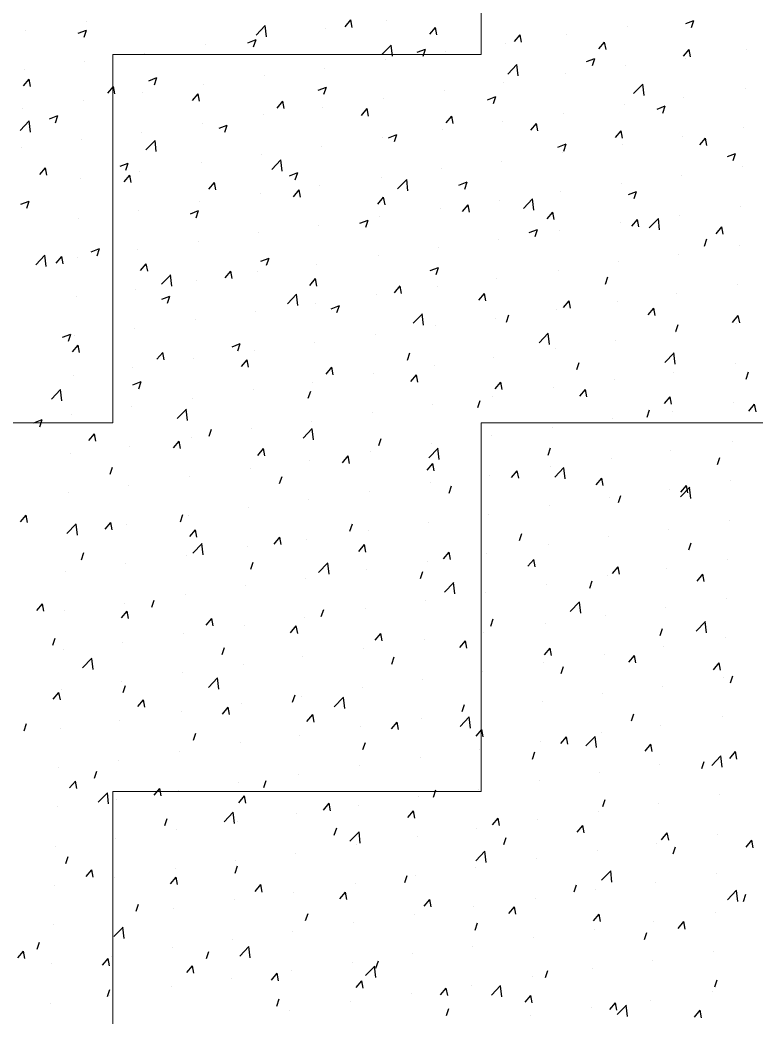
# Model space of a CAD drawing. Header units: millimetres. Extents: x 331487 to 517269, y 198509 to 399936.
# Drawn here: x 417307 to 417932, y 396661 to 397506 of the extents above; entities that cross this region are included whole.
import ezdxf

# ---------------------------------------------------------------- set-up
doc = ezdxf.new("R2010")
doc.units = ezdxf.units.MM
doc.header["$MEASUREMENT"] = 0
doc.layers.add('9th_Hatch-4', color=252, linetype='Continuous', lineweight=5)
doc.layers.add('COLUMN', color=6, linetype='Continuous')

msp = doc.modelspace()

# ---------------------------------------------------------------- linework, layer by layer
at = {"layer": '9th_Hatch-4', "linetype": 'Continuous'}
for p, q in [((417698.66, 397477.11), (417698.66, 397789.61)), ((417386.16, 397477.11), (417698.66, 397477.11)), ((417386.16, 397164.61), (417386.16, 397477.11)), ((417073.66, 397164.61), (417386.16, 397164.61)), ((417698.66, 397164.61), (418011.16, 397164.61)), ((417698.66, 396852.11), (417698.66, 397164.61)), ((417386.16, 396852.11), (417698.66, 396852.11)), ((417386.16, 396539.61), (417386.16, 396852.11))]:
    msp.add_line(p, q, dxfattribs=at)
at = {"layer": 'COLUMN', "color": 2, "linetype": 'Continuous'}
for p, q in [((417363.47, 397504.79), (417363.47, 397504.79)), ((417507.71, 397493.63), (417515.5, 397501.74)), ((417516.52, 397492.16), (417515.41, 397501.65)), ((417566.55, 397498.84), (417566.55, 397498.84)), ((417583.3, 397500.71), (417588.12, 397506.45)), ((417589.28, 397500.18), (417588.12, 397506.45)), ((417618.49, 397506.34), (417618.49, 397506.34)), ((417655.03, 397494.43), (417659.85, 397500.18)), ((417661, 397493.9), (417659.85, 397500.17)), ((417822.41, 397501.03), (417822.41, 397501.03)), ((417872.05, 397503.34), (417879.05, 397506.02)), ((417877.02, 397499.98), (417879.05, 397506.02)), ((417312.12, 397497.75), (417312.12, 397497.75)), ((417356.89, 397495.11), (417363.89, 397497.8)), ((417361.86, 397491.75), (417363.88, 397497.8)), ((417500.6, 397487.1), (417507.6, 397489.79)), ((417505.57, 397483.74), (417507.6, 397489.79)), ((417516.04, 397492.44), (417516.04, 397492.44)), ((417726.76, 397488.16), (417731.58, 397493.9)), ((417732.73, 397487.63), (417731.57, 397493.9)), ((417771.07, 397493.99), (417771.07, 397493.99)), ((417464.7, 397485.4), (417464.7, 397485.4)), ((417614.43, 397477.07), (417622.22, 397485.19)), ((417623.24, 397475.61), (417622.13, 397485.1)), ((417644.31, 397479.09), (417651.32, 397481.78)), ((417649.28, 397475.74), (417651.31, 397481.78)), ((417719.13, 397486.49), (417719.13, 397486.49)), ((417798.48, 397481.88), (417803.3, 397487.63)), ((417804.46, 397481.35), (417803.3, 397487.62)), ((417870.21, 397475.61), (417875.03, 397481.35)), ((417876.18, 397475.08), (417875.03, 397481.34)), ((417923.65, 397481.64), (417923.65, 397481.64)), ((417412.76, 397477.9), (417412.76, 397477.9)), ((417617.28, 397473.05), (417617.28, 397473.05)), ((417668.62, 397480.09), (417668.62, 397480.09)), ((417788.03, 397471.08), (417795.03, 397473.77)), ((417793, 397467.73), (417795.02, 397473.77)), ((417871.71, 397474.14), (417871.71, 397474.14)), ((417310.91, 397464.46), (417310.91, 397464.46)), ((417362.25, 397471.5), (417362.25, 397471.5)), ((417565.34, 397465.55), (417565.34, 397465.55)), ((417721.16, 397460.52), (417728.95, 397468.64)), ((417729.96, 397459.05), (417728.86, 397468.55)), ((417821.2, 397467.74), (417821.2, 397467.74)), ((417310.27, 397450.59), (417315.1, 397456.33)), ((417316.25, 397450.06), (417315.09, 397456.33)), ((417416.58, 397454.85), (417423.58, 397457.54)), ((417421.55, 397451.49), (417423.58, 397457.53)), ((417514.83, 397459.15), (417514.83, 397459.15)), ((417769.85, 397460.7), (417769.85, 397460.7)), ((417382, 397444.31), (417386.82, 397450.06)), ((417387.97, 397443.78), (417386.82, 397450.05)), ((417463.48, 397452.11), (417463.48, 397452.11)), ((417560.29, 397446.84), (417567.29, 397449.53)), ((417565.26, 397443.48), (417567.29, 397449.53)), ((417717.91, 397453.2), (417717.91, 397453.2)), ((417827.88, 397443.97), (417835.67, 397452.09)), ((417836.69, 397442.5), (417835.58, 397452)), ((417922.43, 397448.35), (417922.43, 397448.35)), ((417411.54, 397444.61), (417411.54, 397444.61)), ((417453.73, 397438.04), (417458.55, 397443.78)), ((417459.7, 397437.51), (417458.54, 397443.78)), ((417616.06, 397439.76), (417616.06, 397439.76)), ((417667.4, 397446.8), (417667.4, 397446.8)), ((417704, 397438.83), (417711.01, 397441.52)), ((417708.97, 397435.47), (417711, 397441.52)), ((417870.49, 397440.85), (417870.49, 397440.85)), ((417309.69, 397431.17), (417309.69, 397431.17)), ((417361.03, 397438.21), (417361.03, 397438.21)), ((417525.45, 397431.76), (417530.27, 397437.51)), ((417531.43, 397431.23), (417530.27, 397437.5)), ((417564.12, 397432.26), (417564.12, 397432.26)), ((417597.18, 397425.49), (417602, 397431.23)), ((417603.15, 397424.96), (417602, 397431.23)), ((417819.98, 397434.45), (417819.98, 397434.45)), ((417847.72, 397430.82), (417854.72, 397433.51)), ((417852.69, 397427.46), (417854.71, 397433.51)), ((417332.56, 397422.59), (417339.56, 397425.28)), ((417337.53, 397419.24), (417339.55, 397425.28)), ((417513.61, 397425.86), (417513.61, 397425.86)), ((417668.9, 397419.21), (417673.73, 397424.96)), ((417674.88, 397418.68), (417673.72, 397424.95)), ((417768.64, 397427.41), (417768.64, 397427.41)), ((417307.52, 397412.77), (417315.31, 397420.88)), ((417316.32, 397411.3), (417315.22, 397420.79)), ((417462.27, 397418.82), (417462.27, 397418.82)), ((417476.27, 397414.59), (417483.27, 397417.27)), ((417481.24, 397411.23), (417483.27, 397417.27)), ((417716.7, 397419.91), (417716.7, 397419.91)), ((417740.63, 397412.94), (417745.45, 397418.68)), ((417746.6, 397412.41), (417745.45, 397418.68)), ((417921.21, 397415.06), (417921.21, 397415.06)), ((417410.33, 397411.32), (417410.33, 397411.32)), ((417614.84, 397406.47), (417614.84, 397406.47)), ((417619.98, 397406.58), (417626.98, 397409.26)), ((417624.95, 397403.22), (417626.98, 397409.26)), ((417666.19, 397413.51), (417666.19, 397413.51)), ((417812.36, 397406.66), (417817.18, 397412.41)), ((417818.33, 397406.13), (417817.17, 397412.4)), ((417869.28, 397407.56), (417869.28, 397407.56)), ((417884.08, 397400.39), (417888.9, 397406.13)), ((417890.06, 397399.86), (417888.9, 397406.13)), ((417308.47, 397397.88), (417308.47, 397397.88)), ((417359.82, 397404.92), (417359.82, 397404.92)), ((417414.24, 397396.21), (417422.03, 397404.33)), ((417423.05, 397394.75), (417421.94, 397404.24)), ((417562.91, 397398.97), (417562.91, 397398.97)), ((417763.69, 397398.57), (417770.7, 397401.26)), ((417768.66, 397395.21), (417770.69, 397401.25)), ((417818.76, 397401.16), (417818.76, 397401.16)), ((417512.39, 397392.57), (417512.39, 397392.57)), ((417767.42, 397394.12), (417767.42, 397394.12)), ((417907.41, 397390.56), (417914.41, 397393.25)), ((417912.38, 397387.2), (417914.4, 397393.25)), ((417324.15, 397375.37), (417328.97, 397381.12)), ((417330.12, 397374.84), (417328.97, 397381.11)), ((417392.25, 397382.33), (417399.25, 397385.02)), ((417397.22, 397378.98), (417399.24, 397385.02)), ((417461.05, 397385.53), (417461.05, 397385.53)), ((417520.97, 397379.66), (417528.76, 397387.78)), ((417529.77, 397378.19), (417528.67, 397387.69)), ((417664.97, 397380.22), (417664.97, 397380.22)), ((417715.48, 397386.62), (417715.48, 397386.62)), ((417920, 397381.77), (417920, 397381.77)), ((417358.6, 397371.63), (417358.6, 397371.63)), ((417395.88, 397369.1), (417400.7, 397374.84)), ((417401.85, 397368.56), (417400.69, 397374.83)), ((417409.11, 397378.03), (417409.11, 397378.03)), ((417535.96, 397374.32), (417542.96, 397377.01)), ((417540.93, 397370.97), (417542.96, 397377.01)), ((417613.63, 397373.18), (417613.63, 397373.18)), ((417868.06, 397374.27), (417868.06, 397374.27)), ((417467.6, 397362.82), (417472.42, 397368.57)), ((417473.58, 397362.29), (417472.42, 397368.56)), ((417561.69, 397365.68), (417561.69, 397365.68)), ((417627.69, 397363.11), (417635.48, 397371.23)), ((417636.5, 397361.64), (417635.39, 397371.14)), ((417679.67, 397366.32), (417686.67, 397369)), ((417684.64, 397362.96), (417686.67, 397369)), ((417817.55, 397367.87), (417817.55, 397367.87)), ((417511.18, 397359.28), (417511.18, 397359.28)), ((417539.33, 397356.54), (417544.15, 397362.29)), ((417545.3, 397356.01), (417544.15, 397362.28)), ((417611.05, 397350.27), (417615.87, 397356.01)), ((417617.03, 397349.74), (417615.87, 397356.01)), ((417734.41, 397346.56), (417742.2, 397354.68)), ((417743.22, 397345.09), (417742.12, 397354.59)), ((417766.21, 397360.83), (417766.21, 397360.83)), ((417823.39, 397358.31), (417830.39, 397360.99)), ((417828.35, 397354.95), (417830.38, 397360.99)), ((417308.22, 397350.08), (417315.23, 397352.77)), ((417313.19, 397346.72), (417315.22, 397352.77)), ((417459.83, 397352.24), (417459.83, 397352.24)), ((417663.76, 397346.93), (417663.76, 397346.93)), ((417682.78, 397343.99), (417687.6, 397349.74)), ((417688.75, 397343.46), (417687.6, 397349.73)), ((417714.27, 397353.33), (417714.27, 397353.33)), ((417918.78, 397348.48), (417918.78, 397348.48)), ((417357.39, 397338.34), (417357.39, 397338.34)), ((417407.9, 397344.74), (417407.9, 397344.74)), ((417451.94, 397342.07), (417458.94, 397344.76)), ((417456.91, 397338.71), (417458.93, 397344.76)), ((417612.41, 397339.89), (417612.41, 397339.89)), ((417754.51, 397337.72), (417759.33, 397343.46)), ((417760.48, 397337.19), (417759.32, 397343.46)), ((417841.14, 397330.01), (417848.93, 397338.12)), ((417849.95, 397328.54), (417848.84, 397338.04)), ((417866.84, 397340.98), (417866.84, 397340.98)), ((417560.47, 397332.39), (417560.47, 397332.39)), ((417595.65, 397334.06), (417602.65, 397336.75)), ((417600.62, 397330.71), (417602.65, 397336.75)), ((417816.33, 397334.58), (417816.33, 397334.58)), ((417826.23, 397331.44), (417831.05, 397337.19)), ((417832.21, 397330.91), (417831.05, 397337.18)), ((417897.96, 397325.17), (417902.78, 397330.91)), ((417903.93, 397324.64), (417902.78, 397330.91)), ((417509.96, 397325.99), (417509.96, 397325.99)), ((417739.36, 397326.05), (417746.37, 397328.74)), ((417744.33, 397322.7), (417746.36, 397328.74)), ((417764.99, 397327.54), (417764.99, 397327.54)), ((417888.05, 397314.69), (417890.07, 397320.73)), ((417367.92, 397309.82), (417374.92, 397312.51)), ((417372.88, 397306.46), (417374.91, 397312.5)), ((417458.62, 397318.95), (417458.62, 397318.95)), ((417662.54, 397313.64), (417662.54, 397313.64)), ((417713.05, 397320.04), (417713.05, 397320.04)), ((417917.57, 397315.19), (417917.57, 397315.19)), ((417320.78, 397298.8), (417328.56, 397306.92)), ((417329.58, 397297.33), (417328.48, 397306.83)), ((417338.02, 397300.15), (417342.85, 397305.9)), ((417344, 397299.62), (417342.84, 397305.89)), ((417356.17, 397305.05), (417356.17, 397305.05)), ((417406.68, 397311.45), (417406.68, 397311.45)), ((417511.63, 397301.81), (417518.63, 397304.5)), ((417516.6, 397298.45), (417518.63, 397304.5)), ((417611.2, 397306.6), (417611.2, 397306.6)), ((417865.63, 397307.69), (417865.63, 397307.69)), ((417409.75, 397293.88), (417414.57, 397299.62)), ((417415.72, 397293.35), (417414.57, 397299.61)), ((417559.26, 397299.1), (417559.26, 397299.1)), ((417655.34, 397293.8), (417662.34, 397296.49)), ((417660.31, 397290.44), (417662.34, 397296.49)), ((417815.12, 397301.29), (417815.12, 397301.29)), ((417427.5, 397282.25), (417435.29, 397290.37)), ((417436.31, 397280.78), (417435.2, 397290.28)), ((417481.48, 397287.6), (417486.3, 397293.35)), ((417487.45, 397287.07), (417486.29, 397293.34)), ((417508.75, 397292.7), (417508.75, 397292.7)), ((417553.2, 397281.33), (417558.02, 397287.07)), ((417559.18, 397280.79), (417558.02, 397287.06)), ((417711.83, 397286.75), (417711.83, 397286.75)), ((417763.77, 397294.25), (417763.77, 397294.25)), ((417804.02, 397282.43), (417806.05, 397288.48)), ((417457.4, 397285.66), (417457.4, 397285.66)), ((417624.93, 397275.05), (417629.75, 397280.8)), ((417630.9, 397274.52), (417629.75, 397280.79)), ((417661.32, 397280.35), (417661.32, 397280.35)), ((417916.35, 397281.9), (417916.35, 397281.9)), ((417354.95, 397271.76), (417354.95, 397271.76)), ((417405.46, 397278.16), (417405.46, 397278.16)), ((417427.61, 397269.56), (417434.61, 397272.24)), ((417432.58, 397266.2), (417434.6, 397272.24)), ((417534.22, 397265.7), (417542.01, 397273.82)), ((417543.03, 397264.23), (417541.93, 397273.73)), ((417609.98, 397273.31), (417609.98, 397273.31)), ((417696.65, 397268.77), (417701.48, 397274.52)), ((417702.63, 397268.24), (417701.47, 397274.51)), ((417864.41, 397274.41), (417864.41, 397274.41)), ((417558.04, 397265.81), (417558.04, 397265.81)), ((417571.32, 397261.55), (417578.32, 397264.23)), ((417576.29, 397258.19), (417578.32, 397264.23)), ((417768.38, 397262.5), (417773.2, 397268.25)), ((417774.35, 397261.97), (417773.2, 397268.24)), ((417813.9, 397268), (417813.9, 397268)), ((417840.11, 397256.22), (417844.93, 397261.97)), ((417846.08, 397255.69), (417844.92, 397261.96)), ((417507.53, 397259.41), (417507.53, 397259.41)), ((417640.95, 397249.15), (417648.74, 397257.26)), ((417649.75, 397247.68), (417648.65, 397257.18)), ((417710.62, 397253.46), (417710.62, 397253.46)), ((417720, 397250.18), (417722.03, 397256.22)), ((417762.56, 397260.96), (417762.56, 397260.96)), ((417911.83, 397249.95), (417916.65, 397255.69)), ((417917.81, 397249.42), (417916.65, 397255.69)), ((417404.25, 397244.87), (417404.25, 397244.87)), ((417456.19, 397252.37), (417456.19, 397252.37)), ((417660.11, 397247.06), (417660.11, 397247.06)), ((417863.71, 397242.17), (417865.74, 397248.22)), ((417915.13, 397248.61), (417915.13, 397248.61)), ((417343.58, 397237.3), (417350.59, 397239.99)), ((417348.55, 397233.95), (417350.58, 397239.99)), ((417353.74, 397238.47), (417353.74, 397238.47)), ((417608.76, 397240.02), (417608.76, 397240.02)), ((417747.67, 397232.59), (417755.46, 397240.71)), ((417756.48, 397231.13), (417755.37, 397240.62)), ((417863.2, 397241.12), (417863.2, 397241.12)), ((417351.9, 397224.93), (417356.72, 397230.68)), ((417357.87, 397224.4), (417356.72, 397230.67)), ((417487.3, 397229.29), (417494.3, 397231.98)), ((417492.27, 397225.94), (417494.29, 397231.98)), ((417556.83, 397232.52), (417556.83, 397232.52)), ((417761.34, 397227.67), (417761.34, 397227.67)), ((417812.68, 397234.71), (417812.68, 397234.71)), ((417423.63, 397218.66), (417428.45, 397224.4)), ((417429.6, 397218.13), (417428.44, 397224.39)), ((417454.97, 397219.08), (417454.97, 397219.08)), ((417506.31, 397226.12), (417506.31, 397226.12)), ((417635.98, 397217.93), (417638.01, 397223.97)), ((417709.4, 397220.18), (417709.4, 397220.18)), ((417854.4, 397216.04), (417862.19, 397224.16)), ((417863.2, 397214.57), (417862.1, 397224.07)), ((417403.03, 397211.58), (417403.03, 397211.58)), ((417495.35, 397212.38), (417500.17, 397218.13)), ((417501.33, 397211.85), (417500.17, 397218.12)), ((417567.08, 397206.11), (417571.9, 397211.85)), ((417573.05, 397205.58), (417571.9, 397211.84)), ((417658.89, 397213.77), (417658.89, 397213.77)), ((417779.69, 397209.92), (417781.72, 397215.96)), ((417913.92, 397215.32), (417913.92, 397215.32)), ((417352.52, 397205.18), (417352.52, 397205.18)), ((417607.55, 397206.73), (417607.55, 397206.73)), ((417638.8, 397199.83), (417643.62, 397205.58)), ((417644.78, 397199.3), (417643.62, 397205.57)), ((417861.98, 397207.83), (417861.98, 397207.83)), ((417923.4, 397201.91), (417925.43, 397207.95)), ((417403.27, 397197.04), (417410.28, 397199.73)), ((417408.24, 397193.68), (417410.27, 397199.73)), ((417555.61, 397199.23), (417555.61, 397199.23)), ((417710.53, 397193.56), (417715.35, 397199.3)), ((417716.5, 397193.03), (417715.35, 397199.29)), ((417760.13, 397194.38), (417760.13, 397194.38)), ((417811.47, 397201.42), (417811.47, 397201.42)), ((417334.03, 397184.84), (417341.82, 397192.96)), ((417342.84, 397183.37), (417341.74, 397192.87)), ((417453.76, 397185.79), (417453.76, 397185.79)), ((417505.1, 397192.83), (417505.1, 397192.83)), ((417551.96, 397185.68), (417553.98, 397191.72)), ((417708.19, 397186.89), (417708.19, 397186.89)), ((417782.26, 397187.28), (417787.08, 397193.03)), ((417788.23, 397186.75), (417787.07, 397193.02)), ((417853.98, 397181.01), (417858.8, 397186.75)), ((417859.96, 397180.47), (417858.8, 397186.74)), ((417401.82, 397178.29), (417401.82, 397178.29)), ((417657.68, 397180.48), (417657.68, 397180.48)), ((417695.67, 397177.67), (417697.7, 397183.71)), ((417912.7, 397182.03), (417912.7, 397182.03)), ((417925.71, 397174.73), (417930.53, 397180.48)), ((417931.68, 397174.2), (417930.53, 397180.47)), ((417351.31, 397171.89), (417351.31, 397171.89)), ((417440.76, 397168.29), (417448.55, 397176.4)), ((417449.56, 397166.82), (417448.46, 397176.32)), ((417606.33, 397173.44), (417606.33, 397173.44)), ((417839.38, 397169.66), (417841.41, 397175.7)), ((417860.76, 397174.54), (417860.76, 397174.54)), ((417319.25, 397164.79), (417326.25, 397167.48)), ((417324.22, 397161.43), (417326.25, 397167.47)), ((417554.39, 397165.95), (417554.39, 397165.95)), ((417758.91, 397161.09), (417758.91, 397161.09)), ((417810.25, 397168.14), (417810.25, 397168.14)), ((417365.77, 397149.71), (417370.6, 397155.46)), ((417371.75, 397149.18), (417370.59, 397155.45)), ((417452.54, 397152.5), (417452.54, 397152.5)), ((417467.93, 397153.42), (417469.96, 397159.47)), ((417503.88, 397159.54), (417503.88, 397159.54)), ((417547.48, 397151.73), (417555.27, 397159.85)), ((417556.29, 397150.27), (417555.18, 397159.76)), ((417611.65, 397145.41), (417613.67, 397151.46)), ((417706.97, 397153.6), (417706.97, 397153.6)), ((417400.6, 397145), (417400.6, 397145)), ((417437.5, 397143.44), (417442.32, 397149.18)), ((417443.47, 397142.91), (417442.32, 397149.18)), ((417654.21, 397135.18), (417662, 397143.3)), ((417656.46, 397147.19), (417656.46, 397147.19)), ((417663.01, 397133.71), (417661.91, 397143.21)), ((417755.36, 397137.4), (417757.39, 397143.45)), ((417911.49, 397148.75), (417911.49, 397148.75)), ((417350.09, 397138.6), (417350.09, 397138.6)), ((417509.23, 397137.16), (417514.05, 397142.91)), ((417515.2, 397136.63), (417514.04, 397142.9)), ((417580.95, 397130.89), (417585.77, 397136.63)), ((417586.93, 397130.36), (417585.77, 397136.62)), ((417605.12, 397140.15), (417605.12, 397140.15)), ((417809.04, 397134.85), (417809.04, 397134.85)), ((417859.55, 397141.25), (417859.55, 397141.25)), ((417899.07, 397129.4), (417901.1, 397135.44)), ((417383.91, 397121.17), (417385.94, 397127.21)), ((417502.67, 397126.25), (417502.67, 397126.25)), ((417553.18, 397132.66), (417553.18, 397132.66)), ((417652.68, 397124.61), (417657.5, 397130.36)), ((417658.65, 397124.08), (417657.5, 397130.35)), ((417757.69, 397127.8), (417757.69, 397127.8)), ((417760.93, 397118.63), (417768.72, 397126.75)), ((417769.74, 397117.16), (417768.63, 397126.66)), ((417451.32, 397119.21), (417451.32, 397119.21)), ((417527.63, 397113.16), (417529.65, 397119.2)), ((417705.75, 397120.31), (417705.75, 397120.31)), ((417724.41, 397118.34), (417729.23, 397124.08)), ((417730.38, 397117.81), (417729.22, 397124.07)), ((417796.13, 397112.06), (417800.95, 397117.81)), ((417802.1, 397111.53), (417800.95, 397117.8)), ((417399.38, 397111.72), (417399.38, 397111.72)), ((417655.24, 397113.91), (417655.24, 397113.91)), ((417671.34, 397105.15), (417673.37, 397111.19)), ((417867.65, 397102.08), (417875.44, 397110.2)), ((417867.86, 397105.79), (417872.68, 397111.53)), ((417873.83, 397105.26), (417872.67, 397111.52)), ((417876.46, 397100.61), (417875.36, 397110.11)), ((417910.27, 397115.46), (417910.27, 397115.46)), ((417348.87, 397105.31), (417348.87, 397105.31)), ((417603.9, 397106.86), (417603.9, 397106.86)), ((417807.82, 397101.56), (417807.82, 397101.56)), ((417815.05, 397097.14), (417817.08, 397103.19)), ((417858.33, 397107.96), (417858.33, 397107.96)), ((417501.45, 397092.96), (417501.45, 397092.96)), ((417551.96, 397099.37), (417551.96, 397099.37)), ((417756.48, 397094.52), (417756.48, 397094.52)), ((417307.92, 397080.77), (417312.75, 397086.51)), ((417313.9, 397080.24), (417312.74, 397086.51)), ((417443.6, 397080.91), (417445.63, 397086.95)), ((417450.11, 397085.92), (417450.11, 397085.92)), ((417704.54, 397087.02), (417704.54, 397087.02)), ((417347.29, 397070.87), (417355.08, 397078.99)), ((417356.1, 397069.41), (417354.99, 397078.9)), ((417379.65, 397074.49), (417384.47, 397080.24)), ((417385.62, 397073.96), (417384.47, 397080.23)), ((417398.17, 397078.43), (417398.17, 397078.43)), ((417587.32, 397072.9), (417589.34, 397078.94)), ((417654.03, 397080.62), (417654.03, 397080.62)), ((417909.05, 397082.17), (417909.05, 397082.17)), ((417347.66, 397072.02), (417347.66, 397072.02)), ((417451.38, 397068.22), (417456.2, 397073.96)), ((417457.35, 397067.69), (417456.19, 397073.96)), ((417523.1, 397061.94), (417527.92, 397067.69)), ((417529.08, 397061.41), (417527.92, 397067.68)), ((417602.68, 397073.57), (417602.68, 397073.57)), ((417731.03, 397064.89), (417733.06, 397070.93)), ((417806.6, 397068.27), (417806.6, 397068.27)), ((417857.12, 397074.67), (417857.12, 397074.67)), ((417454.02, 397054.32), (417461.8, 397062.44)), ((417462.82, 397052.85), (417461.72, 397062.35)), ((417500.23, 397059.68), (417500.23, 397059.68)), ((417550.75, 397066.08), (417550.75, 397066.08)), ((417594.83, 397055.67), (417599.65, 397061.41)), ((417600.8, 397055.14), (417599.65, 397061.41)), ((417755.26, 397061.23), (417755.26, 397061.23)), ((417874.74, 397056.88), (417876.77, 397062.92)), ((417359.58, 397048.65), (417361.61, 397054.7)), ((417448.89, 397052.63), (417448.89, 397052.63)), ((417666.55, 397049.39), (417671.38, 397055.14)), ((417672.53, 397048.86), (417671.37, 397055.13)), ((417703.32, 397053.73), (417703.32, 397053.73)), ((417396.95, 397045.14), (417396.95, 397045.14)), ((417503.29, 397040.65), (417505.32, 397046.69)), ((417560.74, 397037.77), (417568.53, 397045.89)), ((417569.55, 397036.3), (417568.44, 397045.8)), ((417652.81, 397047.33), (417652.81, 397047.33)), ((417738.28, 397043.12), (417743.1, 397048.86)), ((417744.25, 397042.59), (417743.1, 397048.85)), ((417810.01, 397036.84), (417814.83, 397042.59)), ((417815.98, 397036.31), (417814.82, 397042.58)), ((417907.84, 397048.88), (417907.84, 397048.88)), ((417346.44, 397038.73), (417346.44, 397038.73)), ((417601.47, 397040.29), (417601.47, 397040.29)), ((417647.01, 397032.64), (417649.03, 397038.68)), ((417805.39, 397034.98), (417805.39, 397034.98)), ((417855.9, 397041.38), (417855.9, 397041.38)), ((417881.73, 397030.57), (417886.55, 397036.31)), ((417887.71, 397030.04), (417886.55, 397036.3)), ((417499.02, 397026.39), (417499.02, 397026.39)), ((417549.53, 397032.79), (417549.53, 397032.79)), ((417667.46, 397021.22), (417675.25, 397029.34)), ((417676.27, 397019.75), (417675.17, 397029.25)), ((417754.05, 397027.94), (417754.05, 397027.94)), ((417790.72, 397024.63), (417792.75, 397030.67)), ((417447.68, 397019.34), (417447.68, 397019.34)), ((417702.11, 397020.44), (417702.11, 397020.44)), ((417321.8, 397005.55), (417326.62, 397011.29)), ((417327.77, 397005.02), (417326.62, 397011.29)), ((417395.74, 397011.85), (417395.74, 397011.85)), ((417419.27, 397008.39), (417421.3, 397014.44)), ((417651.6, 397014.04), (417651.6, 397014.04)), ((417774.19, 397004.67), (417781.98, 397012.78)), ((417782.99, 397003.2), (417781.89, 397012.7)), ((417854.68, 397008.09), (417854.68, 397008.09)), ((417906.62, 397015.59), (417906.62, 397015.59)), ((417345.23, 397005.45), (417345.23, 397005.45)), ((417393.53, 396999.27), (417398.35, 397005.02)), ((417399.5, 396998.74), (417398.34, 397005.01)), ((417548.31, 396999.5), (417548.31, 396999.5)), ((417562.98, 397000.38), (417565.01, 397006.43)), ((417600.25, 397007), (417600.25, 397007)), ((417804.17, 397001.69), (417804.17, 397001.69)), ((417465.25, 396993), (417470.07, 396998.74)), ((417471.23, 396992.47), (417470.07, 396998.74)), ((417497.8, 396993.1), (417497.8, 396993.1)), ((417536.98, 396986.72), (417541.8, 396992.47)), ((417542.95, 396986.19), (417541.79, 396992.46)), ((417706.7, 396992.37), (417708.72, 396998.42)), ((417752.83, 396994.65), (417752.83, 396994.65)), ((417880.91, 396988.11), (417888.7, 396996.23)), ((417889.72, 396986.65), (417888.61, 396996.14)), ((417446.46, 396986.06), (417446.46, 396986.06)), ((417608.7, 396980.45), (417613.52, 396986.19)), ((417614.68, 396979.92), (417613.52, 396986.19)), ((417700.89, 396987.15), (417700.89, 396987.15)), ((417850.41, 396984.37), (417852.44, 396990.41)), ((417905.41, 396982.3), (417905.41, 396982.3)), ((417335.25, 396976.14), (417337.28, 396982.18)), ((417394.52, 396978.56), (417394.52, 396978.56)), ((417478.96, 396968.13), (417480.99, 396974.17)), ((417650.38, 396980.75), (417650.38, 396980.75)), ((417680.43, 396974.17), (417685.25, 396979.92)), ((417686.4, 396973.64), (417685.25, 396979.91)), ((417853.47, 396974.8), (417853.47, 396974.8)), ((417344.01, 396972.16), (417344.01, 396972.16)), ((417547.1, 396966.21), (417547.1, 396966.21)), ((417599.04, 396973.71), (417599.04, 396973.71)), ((417622.67, 396960.12), (417624.7, 396966.16)), ((417752.16, 396967.9), (417756.98, 396973.64)), ((417758.13, 396967.37), (417756.97, 396973.64)), ((417802.96, 396968.4), (417802.96, 396968.4)), ((417823.88, 396961.62), (417828.7, 396967.37)), ((417829.86, 396961.09), (417828.7, 396967.36)), ((417360.55, 396956.91), (417368.34, 396965.03)), ((417369.36, 396955.44), (417368.25, 396964.94)), ((417496.59, 396959.81), (417496.59, 396959.81)), ((417751.61, 396961.36), (417751.61, 396961.36)), ((417766.39, 396952.11), (417768.42, 396958.16)), ((417895.61, 396955.35), (417900.43, 396961.09)), ((417901.58, 396954.82), (417900.42, 396961.09)), ((417445.24, 396952.77), (417445.24, 396952.77)), ((417467.27, 396940.36), (417475.06, 396948.48)), ((417699.67, 396953.86), (417699.67, 396953.86)), ((417904.19, 396949.01), (417904.19, 396949.01)), ((417910.1, 396944.1), (417912.13, 396950.15)), ((417393.3, 396945.27), (417393.3, 396945.27)), ((417394.94, 396935.88), (417396.97, 396941.92)), ((417476.08, 396938.89), (417474.98, 396948.39)), ((417597.82, 396940.42), (417597.82, 396940.42)), ((417649.16, 396947.46), (417649.16, 396947.46)), ((417852.25, 396941.51), (417852.25, 396941.51)), ((417335.67, 396930.33), (417340.5, 396936.08)), ((417341.65, 396929.8), (417340.49, 396936.07)), ((417342.79, 396938.87), (417342.79, 396938.87)), ((417538.65, 396927.87), (417540.68, 396933.91)), ((417545.88, 396932.92), (417545.88, 396932.92)), ((417574, 396923.81), (417581.79, 396931.92)), ((417582.8, 396922.34), (417581.7, 396931.84)), ((417801.74, 396935.11), (417801.74, 396935.11)), ((417407.4, 396924.05), (417412.22, 396929.8)), ((417413.37, 396923.52), (417412.22, 396929.79)), ((417479.13, 396917.78), (417483.95, 396923.53)), ((417485.1, 396917.25), (417483.94, 396923.52)), ((417495.37, 396926.52), (417495.37, 396926.52)), ((417682.37, 396919.86), (417684.39, 396925.9)), ((417750.4, 396928.07), (417750.4, 396928.07)), ((417444.03, 396919.48), (417444.03, 396919.48)), ((417550.85, 396911.5), (417555.67, 396917.25)), ((417556.83, 396910.97), (417555.67, 396917.24)), ((417680.72, 396907.25), (417688.51, 396915.37)), ((417689.53, 396905.79), (417688.42, 396915.28)), ((417698.46, 396920.57), (417698.46, 396920.57)), ((417826.08, 396911.85), (417828.11, 396917.89)), ((417902.97, 396915.72), (417902.97, 396915.72)), ((417310.92, 396903.62), (417312.95, 396909.67)), ((417392.09, 396911.98), (417392.09, 396911.98)), ((417596.6, 396907.13), (417596.6, 396907.13)), ((417622.58, 396905.23), (417627.4, 396910.97)), ((417628.55, 396904.7), (417627.4, 396910.97)), ((417647.95, 396914.17), (417647.95, 396914.17)), ((417851.04, 396908.22), (417851.04, 396908.22)), ((417341.58, 396905.58), (417341.58, 396905.58)), ((417454.63, 396895.62), (417456.66, 396901.66)), ((417544.67, 396899.63), (417544.67, 396899.63)), ((417694.3, 396898.95), (417699.13, 396904.7)), ((417700.28, 396898.42), (417699.12, 396904.69)), ((417766.03, 396892.68), (417770.85, 396898.42)), ((417772, 396892.15), (417770.85, 396898.42)), ((417787.45, 396890.7), (417795.24, 396898.82)), ((417796.25, 396889.23), (417795.15, 396898.73)), ((417800.52, 396901.82), (417800.52, 396901.82)), ((417494.15, 396893.23), (417494.15, 396893.23)), ((417598.34, 396887.61), (417600.37, 396893.65)), ((417749.18, 396894.78), (417749.18, 396894.78)), ((417837.76, 396886.4), (417842.58, 396892.15)), ((417843.73, 396885.87), (417842.57, 396892.14)), ((417442.81, 396886.19), (417442.81, 396886.19)), ((417646.73, 396880.88), (417646.73, 396880.88)), ((417697.24, 396887.28), (417697.24, 396887.28)), ((417742.06, 396879.6), (417744.08, 396885.64)), ((417894.17, 396874.15), (417901.96, 396882.27)), ((417901.76, 396882.43), (417901.76, 396882.43)), ((417902.98, 396872.68), (417901.87, 396882.18)), ((417909.48, 396880.13), (417914.3, 396885.87)), ((417915.46, 396879.6), (417914.3, 396885.87)), ((417390.87, 396878.69), (417390.87, 396878.69)), ((417595.39, 396873.84), (417595.39, 396873.84)), ((417849.82, 396874.93), (417849.82, 396874.93)), ((417885.77, 396871.59), (417887.8, 396877.63)), ((417340.36, 396872.29), (417340.36, 396872.29)), ((417370.61, 396863.36), (417372.64, 396869.41)), ((417543.45, 396866.34), (417543.45, 396866.34)), ((417799.31, 396868.53), (417799.31, 396868.53)), ((417349.55, 396855.11), (417354.37, 396860.86)), ((417355.52, 396854.58), (417354.37, 396860.85)), ((417492.94, 396859.94), (417492.94, 396859.94)), ((417514.32, 396855.35), (417516.35, 396861.4)), ((417747.97, 396861.49), (417747.97, 396861.49)), ((417373.81, 396842.95), (417381.6, 396851.06)), ((417382.61, 396841.48), (417381.51, 396850.98)), ((417421.28, 396848.84), (417426.1, 396854.58)), ((417427.25, 396848.31), (417426.09, 396854.57)), ((417441.6, 396852.9), (417441.6, 396852.9)), ((417493, 396842.56), (417497.82, 396848.31)), ((417498.98, 396842.03), (417497.82, 396848.3)), ((417645.52, 396847.59), (417645.52, 396847.59)), ((417658.03, 396847.34), (417660.06, 396853.39)), ((417696.03, 396853.99), (417696.03, 396853.99)), ((417900.54, 396849.14), (417900.54, 396849.14)), ((417339.15, 396839), (417339.15, 396839)), ((417389.66, 396845.4), (417389.66, 396845.4)), ((417564.73, 396836.29), (417569.55, 396842.03)), ((417570.7, 396835.75), (417569.55, 396842.02)), ((417594.17, 396840.55), (417594.17, 396840.55)), ((417801.75, 396839.34), (417803.77, 396845.38)), ((417848.6, 396841.64), (417848.6, 396841.64)), ((417480.53, 396826.39), (417488.32, 396834.51)), ((417489.34, 396824.93), (417488.23, 396834.42)), ((417542.23, 396833.05), (417542.23, 396833.05)), ((417636.45, 396830.01), (417641.27, 396835.76)), ((417642.43, 396829.48), (417641.27, 396835.75)), ((417798.09, 396835.24), (417798.09, 396835.24)), ((417430.3, 396823.1), (417432.33, 396829.14)), ((417491.72, 396826.65), (417491.72, 396826.65)), ((417708.18, 396823.73), (417713, 396829.48)), ((417714.15, 396823.2), (417713, 396829.47)), ((417746.75, 396828.2), (417746.75, 396828.2)), ((417779.91, 396817.46), (417784.73, 396823.21)), ((417785.88, 396816.93), (417784.72, 396823.2)), ((417440.38, 396819.61), (417440.38, 396819.61)), ((417574.01, 396815.09), (417576.04, 396821.13)), ((417587.26, 396809.84), (417595.04, 396817.96)), ((417596.06, 396808.37), (417594.96, 396817.87)), ((417644.3, 396814.3), (417644.3, 396814.3)), ((417694.81, 396820.7), (417694.81, 396820.7)), ((417851.63, 396811.18), (417856.45, 396816.93)), ((417857.61, 396810.65), (417856.45, 396816.92)), ((417899.33, 396815.85), (417899.33, 396815.85)), ((417337.93, 396805.71), (417337.93, 396805.71)), ((417388.44, 396812.11), (417388.44, 396812.11)), ((417592.96, 396807.26), (417592.96, 396807.26)), ((417717.72, 396807.08), (417719.75, 396813.13)), ((417847.39, 396808.35), (417847.39, 396808.35)), ((417861.44, 396799.07), (417863.47, 396805.12)), ((417923.36, 396804.91), (417928.18, 396810.65)), ((417929.33, 396804.38), (417928.18, 396810.65)), ((417346.28, 396790.85), (417348.3, 396796.89)), ((417541.02, 396799.76), (417541.02, 396799.76)), ((417693.98, 396793.29), (417701.77, 396801.41)), ((417702.79, 396791.82), (417701.68, 396801.32)), ((417796.88, 396801.95), (417796.88, 396801.95)), ((417489.99, 396782.84), (417492.02, 396788.88)), ((417490.51, 396793.36), (417490.51, 396793.36)), ((417745.53, 396794.91), (417745.53, 396794.91)), ((417363.42, 396779.89), (417368.25, 396785.64)), ((417369.4, 396779.36), (417368.24, 396785.63)), ((417435.15, 396773.62), (417439.97, 396779.36)), ((417439.16, 396786.32), (417439.16, 396786.32)), ((417441.12, 396773.09), (417439.97, 396779.35)), ((417633.7, 396774.83), (417635.73, 396780.87)), ((417643.08, 396781.01), (417643.08, 396781.01)), ((417693.59, 396787.41), (417693.59, 396787.41)), ((417800.7, 396776.74), (417808.49, 396784.86)), ((417809.51, 396775.27), (417808.41, 396784.77)), ((417898.11, 396782.56), (417898.11, 396782.56)), ((417336.71, 396772.42), (417336.71, 396772.42)), ((417387.22, 396778.82), (417387.22, 396778.82)), ((417506.88, 396767.34), (417511.7, 396773.09)), ((417512.85, 396766.81), (417511.69, 396773.08)), ((417591.74, 396773.97), (417591.74, 396773.97)), ((417777.42, 396766.82), (417779.44, 396772.86)), ((417846.17, 396775.06), (417846.17, 396775.06)), ((417539.8, 396766.47), (417539.8, 396766.47)), ((417578.6, 396761.07), (417583.42, 396766.81)), ((417584.58, 396760.54), (417583.42, 396766.8)), ((417795.66, 396768.66), (417795.66, 396768.66)), ((417907.43, 396760.19), (417915.22, 396768.3)), ((417916.23, 396758.72), (417915.13, 396768.22)), ((417921.13, 396758.81), (417923.16, 396764.85)), ((417405.97, 396750.59), (417408, 396756.63)), ((417489.29, 396760.07), (417489.29, 396760.07)), ((417650.33, 396754.79), (417655.15, 396760.54)), ((417656.3, 396754.26), (417655.15, 396760.53)), ((417692.38, 396754.12), (417692.38, 396754.12)), ((417722.05, 396748.52), (417726.88, 396754.26)), ((417728.03, 396747.99), (417726.87, 396754.25)), ((417744.32, 396761.62), (417744.32, 396761.62)), ((417386.01, 396745.53), (417386.01, 396745.53)), ((417437.95, 396753.03), (417437.95, 396753.03)), ((417549.68, 396742.58), (417551.71, 396748.62)), ((417641.87, 396747.72), (417641.87, 396747.72)), ((417793.78, 396742.24), (417798.6, 396747.99)), ((417799.75, 396741.71), (417798.6, 396747.98)), ((417896.89, 396749.27), (417896.89, 396749.27)), ((417335.5, 396739.13), (417335.5, 396739.13)), ((417387.07, 396728.98), (417394.85, 396737.1)), ((417590.52, 396740.68), (417590.52, 396740.68)), ((417693.39, 396734.57), (417695.42, 396740.61)), ((417844.96, 396741.78), (417844.96, 396741.78)), ((417865.51, 396735.97), (417870.33, 396741.71)), ((417871.48, 396735.43), (417870.32, 396741.7)), ((417395.87, 396727.51), (417394.77, 396737.01)), ((417538.59, 396733.18), (417538.59, 396733.18)), ((417794.44, 396735.37), (417794.44, 396735.37)), ((417837.11, 396726.56), (417839.13, 396732.6)), ((417321.95, 396718.33), (417323.97, 396724.38)), ((417488.07, 396726.78), (417488.07, 396726.78)), ((417493.79, 396712.43), (417501.58, 396720.55)), ((417502.6, 396710.96), (417501.49, 396720.46)), ((417691.16, 396720.83), (417691.16, 396720.83)), ((417743.1, 396728.33), (417743.1, 396728.33)), ((417305.57, 396710.95), (417310.39, 396716.69)), ((417311.55, 396710.42), (417310.39, 396716.69)), ((417384.79, 396712.24), (417384.79, 396712.24)), ((417436.73, 396719.74), (417436.73, 396719.74)), ((417465.66, 396710.32), (417467.69, 396716.37)), ((417640.65, 396714.43), (417640.65, 396714.43)), ((417895.68, 396715.98), (417895.68, 396715.98)), ((417334.28, 396705.84), (417334.28, 396705.84)), ((417377.3, 396704.67), (417382.12, 396710.42)), ((417383.27, 396704.14), (417382.12, 396710.41)), ((417449.03, 396698.4), (417453.85, 396704.14)), ((417455, 396697.87), (417453.84, 396704.14)), ((417589.31, 396707.39), (417589.31, 396707.39)), ((417600.51, 396695.88), (417608.3, 396704)), ((417609.32, 396694.41), (417608.22, 396703.91)), ((417609.37, 396702.31), (417611.4, 396708.36)), ((417843.74, 396708.49), (417843.74, 396708.49)), ((417520.75, 396692.12), (417525.57, 396697.87)), ((417526.73, 396691.59), (417525.57, 396697.86)), ((417537.37, 396699.89), (417537.37, 396699.89)), ((417741.89, 396695.04), (417741.89, 396695.04)), ((417753.08, 396694.31), (417755.11, 396700.35)), ((417793.23, 396702.08), (417793.23, 396702.08)), ((417435.52, 396686.45), (417435.52, 396686.45)), ((417486.86, 396693.49), (417486.86, 396693.49)), ((417592.48, 396685.85), (417597.3, 396691.59)), ((417598.45, 396685.32), (417597.3, 396691.58)), ((417689.95, 396687.55), (417689.95, 396687.55)), ((417707.24, 396679.33), (417715.03, 396687.44)), ((417716.04, 396677.86), (417714.94, 396687.36)), ((417896.8, 396686.3), (417898.82, 396692.34)), ((417381.64, 396678.07), (417383.66, 396684.11)), ((417383.58, 396678.95), (417383.58, 396678.95)), ((417639.44, 396681.14), (417639.44, 396681.14)), ((417664.2, 396679.57), (417669.02, 396685.32)), ((417670.18, 396679.04), (417669.02, 396685.31)), ((417735.93, 396673.3), (417740.75, 396679.04)), ((417741.9, 396672.77), (417740.75, 396679.03)), ((417894.46, 396682.69), (417894.46, 396682.69)), ((417333.07, 396672.55), (417333.07, 396672.55)), ((417525.35, 396670.06), (417527.38, 396676.1)), ((417588.09, 396674.1), (417588.09, 396674.1)), ((417807.66, 396667.02), (417812.48, 396672.77)), ((417813.63, 396666.49), (417812.47, 396672.76)), ((417813.96, 396662.78), (417821.75, 396670.89)), ((417822.77, 396661.31), (417821.66, 396670.8)), ((417842.52, 396675.2), (417842.52, 396675.2)), ((417536.15, 396666.6), (417536.15, 396666.6)), ((417669.06, 396662.05), (417671.09, 396668.1)), ((417740.67, 396661.75), (417740.67, 396661.75)), ((417792.01, 396668.79), (417792.01, 396668.79)), ((417879.38, 396660.75), (417884.2, 396666.49)), ((417885.36, 396660.22), (417884.2, 396666.48))]:
    msp.add_line(p, q, dxfattribs=at)

doc.saveas('drawing.dxf')
